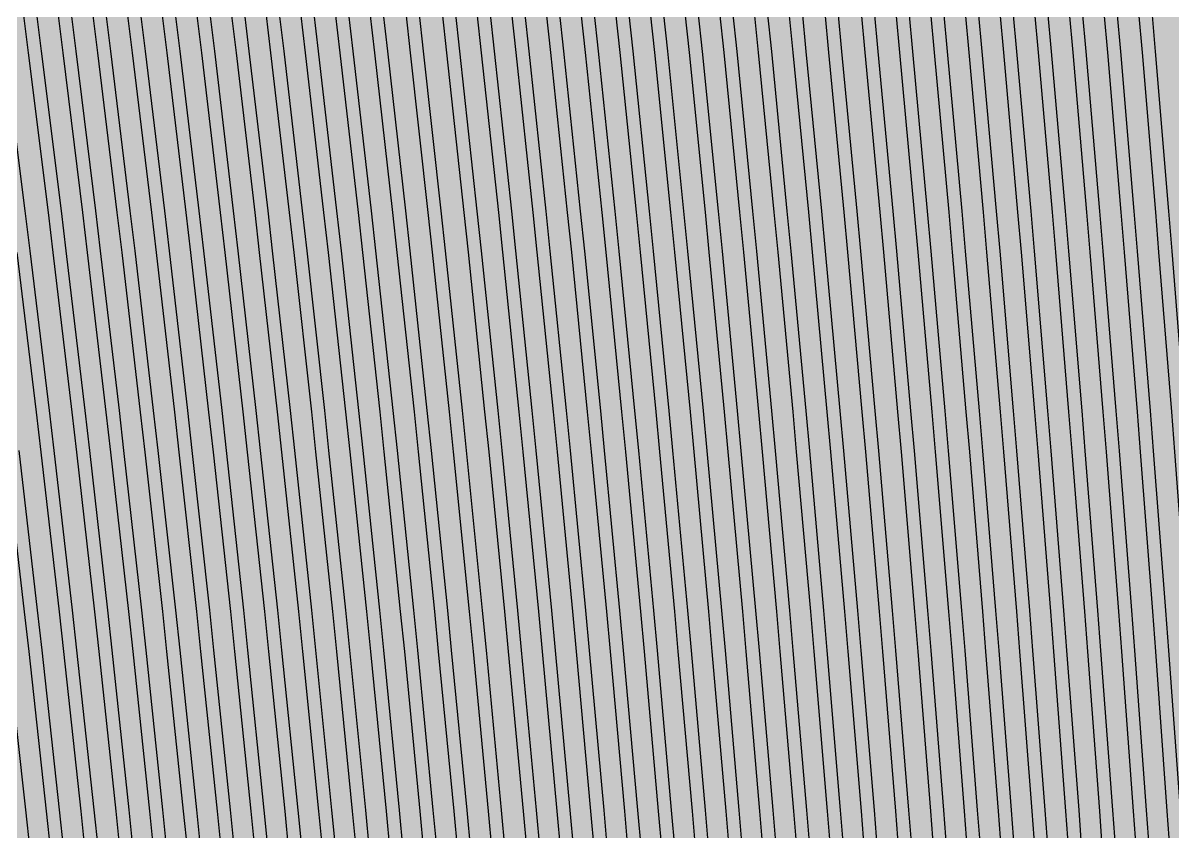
# Model space of a CAD drawing. Header units: metres. Extents: x -7240 to 10960, y -29667 to 1823.
# Drawn here: x 1337.5 to 1517.5, y -17113.9 to -16987.4 of the extents above; entities that cross this region are included whole.
import ezdxf

# ---------------------------------------------------------------- set-up
doc = ezdxf.new("R2010")
doc.units = ezdxf.units.M
doc.layers.add('Metal1', color=4, linetype='CONTINUOUS')
doc.layers.add('Polyimide', color=7, linetype='CONTINUOUS')

msp = doc.modelspace()

# ---------------------------------------------------------------- hatches: boundary and pattern name
at = {"layer": 'Polyimide'}
msp.add_hatch(color=7, dxfattribs=at).paths.add_polyline_path([(4088.45, -11806.89), (4098.72, -11851.21), (4115.58, -11893.47), (4138.63, -11932.7), (4167.35, -11967.99), (4201.08, -11998.53), (4239.03, -12023.62), (4280.35, -12042.68), (4349.18, -12073.73), (4413.2, -12113.76), (4471.26, -12162.04), (4522.3, -12217.69), (4565.39, -12279.7), (4599.74, -12346.94), (4624.73, -12418.19), (4639.91, -12492.16), (4645, -12567.5), (4639.91, -12642.84), (4624.73, -12716.8), (4599.74, -12788.06), (4565.39, -12855.3), (4522.3, -12917.31), (4471.26, -12972.96), (4413.2, -13021.24), (4349.18, -13061.27), (4280.35, -13092.32), (4239.03, -13111.38), (4201.08, -13136.47), (4167.35, -13167.01), (4138.63, -13202.3), (4115.58, -13241.52), (4098.72, -13283.78), (4088.45, -13328.11), (4085, -13373.48), (4085, -13567.5), (4099.45, -13861.55), (4142.64, -14152.77), (4214.18, -14438.35), (4313.36, -14715.55), (4439.24, -14981.69), (4590.59, -15234.21), (4765.97, -15470.68), (4963.68, -15688.82), (5181.82, -15886.53), (5418.29, -16061.91), (5670.81, -16213.26), (5936.95, -16339.14), (6214.15, -16438.32), (6499.73, -16509.85), (6790.95, -16553.05), (7085, -16567.5), (9960.38, -16567.5), (10038.79, -16571.35), (10116.45, -16582.87), (10192.6, -16601.95), (10266.52, -16628.4), (10337.49, -16661.96), (10404.83, -16702.32), (10467.89, -16749.09), (10526.06, -16801.81), (10578.78, -16859.98), (10625.55, -16923.04), (10665.91, -16990.38), (10699.48, -17061.35), (10725.93, -17135.27), (10745, -17211.43), (10756.52, -17289.08), (10760.38, -17367.5), (10760.38, -21957.3), (10721.61, -22012.91), (10685.97, -22070.59), (10653.58, -22130.14), (10624.53, -22191.39), (10598.92, -22254.16), (10576.82, -22318.25), (10558.3, -22383.46), (10543.41, -22449.6), (10532.21, -22516.46), (10524.72, -22583.84), (10520.97, -22651.53), (10520.97, -22719.32), (10524.72, -22787.01), (10532.21, -22854.38), (10543.41, -22921.24), (10558.3, -22987.38), (10576.82, -23052.6), (10598.92, -23116.68), (10624.53, -23179.45), (10653.58, -23240.71), (10685.97, -23300.26), (10721.61, -23357.93), (10760.38, -23413.54), (10760.38, -28667.5), (10756.52, -28745.91), (10745, -28823.57), (10725.93, -28899.73), (10699.48, -28973.65), (10665.91, -29044.62), (10625.55, -29111.96), (10578.78, -29175.01), (10526.06, -29233.19), (10467.89, -29285.91), (10404.83, -29332.68), (10337.49, -29373.04), (10266.52, -29406.6), (10192.6, -29433.05), (10116.45, -29452.13), (10038.79, -29463.65), (9960.38, -29467.5), (-6239.63, -29467.5), (-6318.04, -29463.65), (-6395.7, -29452.13), (-6471.85, -29433.05), (-6545.77, -29406.6), (-6616.74, -29373.04), (-6684.08, -29332.68), (-6747.14, -29285.91), (-6805.31, -29233.19), (-6858.03, -29175.01), (-6904.8, -29111.96), (-6945.16, -29044.62), (-6978.73, -28973.65), (-7005.18, -28899.73), (-7024.25, -28823.57), (-7035.77, -28745.91), (-7039.63, -28667.5), (-7039.63, -23426.32), (-6999.36, -23370.07), (-6962.33, -23311.63), (-6928.66, -23251.2), (-6898.45, -23188.96), (-6871.81, -23125.12), (-6848.81, -23059.88), (-6829.53, -22993.44), (-6814.04, -22926.02), (-6802.37, -22857.83), (-6794.57, -22789.09), (-6790.67, -22720.02), (-6790.67, -22650.84), (-6794.57, -22581.77), (-6802.37, -22513.03), (-6814.04, -22444.84), (-6829.53, -22377.42), (-6848.81, -22310.98), (-6871.81, -22245.74), (-6898.45, -22181.89), (-6928.66, -22119.66), (-6962.33, -22059.22), (-6999.36, -22000.79), (-7039.63, -21944.54), (-7039.63, -17367.5), (-7035.77, -17289.08), (-7024.25, -17211.43), (-7005.18, -17135.27), (-6978.73, -17061.35), (-6945.16, -16990.38), (-6904.8, -16923.04), (-6858.03, -16859.98), (-6805.31, -16801.81), (-6747.14, -16749.09), (-6684.08, -16702.32), (-6616.74, -16661.96), (-6545.77, -16628.4), (-6471.85, -16601.95), (-6395.7, -16582.87), (-6318.04, -16571.35), (-6239.63, -16567.5), (-3334, -16567.5), (-3039.95, -16553.05), (-2748.73, -16509.85), (-2463.15, -16438.32), (-2185.95, -16339.14), (-1919.81, -16213.26), (-1667.29, -16061.91), (-1430.82, -15886.53), (-1212.68, -15688.82), (-1014.97, -15470.68), (-839.59, -15234.21), (-688.24, -14981.69), (-562.36, -14715.55), (-463.18, -14438.35), (-391.64, -14152.77), (-348.45, -13861.55), (-334, -13567.5), (-334, -13373.48), (-337.45, -13328.11), (-347.72, -13283.78), (-364.58, -13241.52), (-387.63, -13202.3), (-416.35, -13167.01), (-450.08, -13136.47), (-488.03, -13111.38), (-529.35, -13092.32), (-529.35, -13092.32), (-598.18, -13061.27), (-662.2, -13021.24), (-720.26, -12972.96), (-771.3, -12917.31), (-814.39, -12855.3), (-848.74, -12788.06), (-873.73, -12716.8), (-888.91, -12642.84), (-894, -12567.5), (-888.91, -12492.16), (-873.73, -12418.19), (-848.74, -12346.94), (-814.39, -12279.7), (-771.3, -12217.69), (-720.26, -12162.04), (-662.2, -12113.76), (-598.18, -12073.73), (-529.35, -12042.68), (-488.03, -12023.62), (-450.08, -11998.53), (-416.35, -11967.99), (-387.63, -11932.7), (-364.58, -11893.47), (-347.72, -11851.21), (-337.45, -11806.89), (-334, -11761.52), (-334, -11074.31), (-337.45, -11028.94), (-347.72, -10984.62), (-364.58, -10942.36), (-387.63, -10903.13), (-416.35, -10867.84), (-450.08, -10837.3), (-488.03, -10812.21), (-529.35, -10793.16), (-529.35, -10793.16), (-598.18, -10762.1), (-662.2, -10722.07), (-720.26, -10673.8), (-771.3, -10618.15), (-814.39, -10556.13), (-848.74, -10488.89), (-873.73, -10417.64), (-888.91, -10343.67), (-894, -10268.33), (-888.91, -10192.99), (-873.73, -10119.03), (-848.74, -10047.77), (-814.39, -9980.53), (-771.3, -9918.52), (-720.26, -9862.87), (-662.2, -9814.59), (-598.18, -9774.56), (-529.35, -9743.51), (-488.03, -9724.45), (-450.08, -9699.36), (-416.35, -9668.82), (-387.63, -9633.53), (-364.58, -9594.31), (-347.72, -9552.05), (-337.45, -9507.72), (-334, -9462.35), (-334, -8775.14), (-337.45, -8729.78), (-347.72, -8685.45), (-364.58, -8643.19), (-387.63, -8603.96), (-416.35, -8568.68), (-450.08, -8538.14), (-488.03, -8513.05), (-529.35, -8493.99), (-529.35, -8493.99), (-598.18, -8462.94), (-662.2, -8422.91), (-720.26, -8374.63), (-771.3, -8318.98), (-814.39, -8256.97), (-848.74, -8189.73), (-873.73, -8118.47), (-888.91, -8044.5), (-894, -7969.17), (-888.91, -7893.83), (-873.73, -7819.86), (-848.74, -7748.61), (-814.39, -7681.36), (-771.3, -7619.35), (-720.26, -7563.7), (-662.2, -7515.42), (-598.18, -7475.4), (-529.35, -7444.34), (-529.35, -7444.34), (-488.03, -7425.28), (-450.08, -7400.2), (-416.35, -7369.66), (-387.63, -7334.37), (-364.58, -7295.14), (-347.72, -7252.88), (-337.45, -7208.56), (-334, -7163.19), (-334, -6475.98), (-337.45, -6430.61), (-347.72, -6386.29), (-364.58, -6344.02), (-387.63, -6304.8), (-416.35, -6269.51), (-450.08, -6238.97), (-488.03, -6213.88), (-529.35, -6194.82), (-529.35, -6194.82), (-598.18, -6163.77), (-662.2, -6123.74), (-720.26, -6075.46), (-771.3, -6019.81), (-814.39, -5957.8), (-848.74, -5890.56), (-873.73, -5819.31), (-888.91, -5745.34), (-894, -5670), (-888.91, -5594.66), (-873.73, -5520.69), (-848.74, -5449.44), (-814.39, -5382.2), (-771.3, -5320.19), (-720.26, -5264.54), (-662.2, -5216.26), (-598.18, -5176.23), (-529.35, -5145.18), (-529.35, -5145.18), (-488.03, -5126.12), (-450.08, -5101.03), (-416.35, -5070.49), (-387.63, -5035.2), (-364.58, -4995.98), (-347.72, -4953.71), (-337.45, -4909.39), (-334, -4864.02), (-334, 380), (-334, 1522.5), (-289, 1522.5), (-288.78, 1515.63), (-288.1, 1508.79), (-286.98, 1502.02), (-285.42, 1495.32), (-283.43, 1488.75), (-281.01, 1482.32), (-278.17, 1476.06), (-274.93, 1470), (-271.3, 1464.17), (-267.3, 1458.58), (-262.94, 1453.27), (-258.25, 1448.25), (-253.23, 1443.56), (-247.92, 1439.2), (-242.33, 1435.2), (-236.5, 1431.57), (-230.44, 1428.33), (-224.18, 1425.49), (-217.75, 1423.07), (-211.18, 1421.08), (-204.48, 1419.52), (-197.71, 1418.4), (-190.87, 1417.72), (-184, 1417.5), (-177.13, 1417.72), (-170.29, 1418.4), (-163.52, 1419.52), (-156.82, 1421.08), (-150.25, 1423.07), (-143.82, 1425.49), (-137.56, 1428.33), (-131.5, 1431.57), (-125.67, 1435.2), (-120.08, 1439.2), (-114.77, 1443.56), (-109.75, 1448.25), (-105.06, 1453.27), (-100.7, 1458.58), (-96.7, 1464.17), (-93.07, 1470), (-89.83, 1476.06), (-86.99, 1482.32), (-84.57, 1488.75), (-82.58, 1495.32), (-81.02, 1502.02), (-79.9, 1508.79), (-79.22, 1515.63), (-79, 1522.5), (1786, 1522.5), (3835, 1522.5), (3835.21, 1529.04), (3835.86, 1535.55), (3836.92, 1542.01), (3838.41, 1548.38), (3840.31, 1554.64), (3842.61, 1560.77), (3845.31, 1566.73), (3848.4, 1572.5), (3851.85, 1578.06), (3855.66, 1583.38), (3859.82, 1588.43), (3864.29, 1593.21), (3869.07, 1597.68), (3874.12, 1601.84), (3879.44, 1605.65), (3885, 1609.1), (3890.77, 1612.19), (3896.73, 1614.89), (3902.86, 1617.19), (3909.12, 1619.09), (3915.49, 1620.58), (3921.95, 1621.64), (3928.46, 1622.29), (3935, 1622.5), (3941.54, 1622.29), (3948.05, 1621.64), (3954.51, 1620.58), (3960.88, 1619.09), (3967.14, 1617.19), (3973.27, 1614.89), (3979.23, 1612.19), (3985, 1609.1), (3990.56, 1605.65), (3995.88, 1601.84), (4000.93, 1597.68), (4005.71, 1593.21), (4010.18, 1588.43), (4014.34, 1583.38), (4018.15, 1578.06), (4021.6, 1572.5), (4024.69, 1566.73), (4027.39, 1560.77), (4029.69, 1554.64), (4031.59, 1548.38), (4033.08, 1542.01), (4034.14, 1535.55), (4034.79, 1529.04), (4035, 1522.5), (4085, 1522.5), (4085, 380), (4085, 330), (4085, -4864.02), (4088.45, -4909.39), (4098.72, -4953.71), (4115.58, -4995.98), (4138.63, -5035.2), (4167.35, -5070.49), (4201.08, -5101.03), (4239.03, -5126.12), (4280.35, -5145.18), (4280.35, -5145.18), (4349.18, -5176.23), (4413.2, -5216.26), (4471.26, -5264.54), (4522.3, -5320.19), (4565.39, -5382.2), (4599.74, -5449.44), (4624.73, -5520.69), (4639.91, -5594.66), (4645, -5670), (4639.91, -5745.34), (4624.73, -5819.31), (4599.74, -5890.56), (4565.39, -5957.8), (4522.3, -6019.81), (4471.26, -6075.46), (4413.2, -6123.74), (4349.18, -6163.77), (4280.35, -6194.82), (4239.03, -6213.88), (4201.08, -6238.97), (4167.35, -6269.51), (4138.63, -6304.8), (4115.58, -6344.02), (4098.72, -6386.29), (4088.45, -6430.61), (4085, -6475.98), (4085, -11761.52), (4088.45, -11806.89)])

# ---------------------------------------------------------------- linework, layer by layer
at = {"layer": 'Metal1'}
for points in [[(1368.27, -17298.12), (1366.48, -17273.14), (1366.01, -17266.89), (1364.08, -17241.9), (1363.57, -17235.65), (1361.5, -17210.67), (1360.96, -17204.42), (1358.74, -17179.43), (1358.16, -17173.18), (1355.8, -17148.2), (1355.18, -17141.95), (1352.67, -17116.96), (1352.02, -17110.71), (1349.36, -17085.73), (1348.68, -17079.48), (1345.87, -17054.49), (1345.15, -17048.24), (1342.19, -17023.26), (1341.43, -17017.01), (1338.32, -16992.02), (1337.52, -16985.77)], [(1339.5, -16985.51), (1340.3, -16991.77), (1343.41, -17016.76), (1344.17, -17023.02), (1347.13, -17048.01), (1347.86, -17054.27), (1350.67, -17079.25), (1351.35, -17085.51), (1354.01, -17110.5), (1354.66, -17116.76), (1357.17, -17141.75), (1357.79, -17148.01), (1360.15, -17172.99), (1360.73, -17179.25), (1362.95, -17204.24), (1363.49, -17210.5), (1365.57, -17235.49), (1366.07, -17241.74), (1368, -17266.73), (1368.47, -17272.99), (1370.26, -17297.98)], [(1373.4, -17298.12), (1371.63, -17273.14), (1371.16, -17266.89), (1369.25, -17241.9), (1368.75, -17235.65), (1366.69, -17210.67), (1366.16, -17204.41), (1363.96, -17179.43), (1363.39, -17173.18), (1361.05, -17148.2), (1360.44, -17141.94), (1357.95, -17116.96), (1357.31, -17110.71), (1354.68, -17085.73), (1354, -17079.47), (1351.22, -17054.49), (1350.5, -17048.24), (1347.57, -17023.26), (1346.82, -17017), (1343.74, -16992.02), (1342.95, -16985.77)], [(1344.93, -16985.52), (1345.72, -16991.78), (1348.8, -17016.76), (1349.56, -17023.02), (1352.49, -17048.01), (1353.21, -17054.27), (1355.99, -17079.26), (1356.67, -17085.51), (1359.3, -17110.5), (1359.94, -17116.76), (1362.43, -17141.75), (1363.04, -17148.01), (1365.38, -17173), (1365.95, -17179.25), (1368.15, -17204.24), (1368.69, -17210.5), (1370.74, -17235.49), (1371.24, -17241.75), (1373.16, -17266.74), (1373.62, -17272.99), (1375.4, -17297.98)], [(1378.53, -17298.12), (1376.77, -17273.13), (1376.32, -17266.88), (1374.42, -17241.9), (1373.93, -17235.65), (1371.89, -17210.67), (1371.36, -17204.41), (1369.18, -17179.43), (1368.62, -17173.18), (1366.3, -17148.2), (1365.7, -17141.94), (1363.24, -17116.96), (1362.6, -17110.71), (1359.99, -17085.73), (1359.32, -17079.47), (1356.57, -17054.49), (1355.86, -17048.24), (1352.96, -17023.26), (1352.21, -17017), (1349.16, -16992.02), (1348.38, -16985.77)], [(1350.36, -16985.52), (1351.14, -16991.78), (1354.2, -17016.76), (1354.94, -17023.02), (1357.85, -17048.01), (1358.55, -17054.27), (1361.31, -17079.26), (1361.98, -17085.52), (1364.59, -17110.5), (1365.23, -17116.76), (1367.69, -17141.75), (1368.29, -17148.01), (1370.61, -17173), (1371.18, -17179.25), (1373.36, -17204.24), (1373.88, -17210.5), (1375.92, -17235.49), (1376.41, -17241.75), (1378.31, -17266.74), (1378.77, -17272.99), (1380.53, -17297.98)], [(1383.66, -17298.12), (1381.92, -17273.13), (1381.47, -17266.88), (1379.59, -17241.9), (1379.11, -17235.65), (1377.09, -17210.66), (1376.57, -17204.41), (1374.41, -17179.43), (1373.85, -17173.18), (1371.55, -17148.19), (1370.96, -17141.94), (1368.52, -17116.96), (1367.89, -17110.71), (1365.31, -17085.72), (1364.64, -17079.47), (1361.92, -17054.49), (1361.21, -17048.24), (1358.34, -17023.26), (1357.6, -17017), (1354.58, -16992.02), (1353.81, -16985.77)], [(1355.79, -16985.52), (1356.57, -16991.78), (1359.59, -17016.76), (1360.33, -17023.02), (1363.2, -17048.01), (1363.9, -17054.27), (1366.63, -17079.26), (1367.3, -17085.52), (1369.88, -17110.5), (1370.51, -17116.76), (1372.95, -17141.75), (1373.54, -17148.01), (1375.84, -17173), (1376.4, -17179.25), (1378.56, -17204.24), (1379.08, -17210.5), (1381.1, -17235.49), (1381.59, -17241.75), (1383.47, -17266.74), (1383.92, -17272.99), (1385.66, -17297.98)], [(1388.8, -17298.12), (1387.07, -17273.13), (1386.63, -17266.88), (1384.77, -17241.9), (1384.28, -17235.65), (1382.29, -17210.66), (1381.77, -17204.41), (1379.63, -17179.43), (1379.08, -17173.18), (1376.81, -17148.19), (1376.22, -17141.94), (1373.8, -17116.96), (1373.18, -17110.71), (1370.62, -17085.72), (1369.97, -17079.47), (1367.26, -17054.49), (1366.57, -17048.24), (1363.72, -17023.25), (1362.99, -17017), (1360, -16992.02), (1359.24, -16985.77)], [(1361.22, -16985.52), (1361.99, -16991.78), (1364.98, -17016.77), (1365.71, -17023.02), (1368.56, -17048.01), (1369.25, -17054.27), (1371.95, -17079.26), (1372.61, -17085.52), (1375.17, -17110.51), (1375.79, -17116.76), (1378.21, -17141.75), (1378.8, -17148.01), (1381.07, -17173), (1381.63, -17179.26), (1383.76, -17204.24), (1384.28, -17210.5), (1386.28, -17235.49), (1386.76, -17241.75), (1388.62, -17266.74), (1389.07, -17272.99), (1390.79, -17297.98)], [(1393.93, -17298.12), (1392.22, -17273.13), (1391.78, -17266.88), (1389.94, -17241.9), (1389.46, -17235.65), (1387.48, -17210.66), (1386.97, -17204.41), (1384.86, -17179.43), (1384.31, -17173.18), (1382.06, -17148.19), (1381.48, -17141.94), (1379.09, -17116.96), (1378.47, -17110.71), (1375.94, -17085.72), (1375.29, -17079.47), (1372.61, -17054.49), (1371.93, -17048.23), (1369.11, -17023.25), (1368.39, -17017), (1365.43, -16992.02), (1364.67, -16985.76)], [(1366.65, -16985.52), (1367.41, -16991.78), (1370.37, -17016.77), (1371.1, -17023.03), (1373.91, -17048.01), (1374.6, -17054.27), (1377.28, -17079.26), (1377.93, -17085.52), (1380.46, -17110.51), (1381.08, -17116.76), (1383.47, -17141.75), (1384.05, -17148.01), (1386.3, -17173), (1386.85, -17179.26), (1388.96, -17204.25), (1389.48, -17210.5), (1391.45, -17235.49), (1391.93, -17241.75), (1393.77, -17266.74), (1394.22, -17272.99), (1395.92, -17297.98)], [(1399.06, -17298.12), (1397.37, -17273.13), (1396.93, -17266.88), (1395.11, -17241.9), (1394.64, -17235.65), (1392.68, -17210.66), (1392.17, -17204.41), (1390.08, -17179.43), (1389.54, -17173.18), (1387.31, -17148.19), (1386.74, -17141.94), (1384.37, -17116.96), (1383.76, -17110.7), (1381.25, -17085.72), (1380.61, -17079.47), (1377.96, -17054.49), (1377.28, -17048.23), (1374.49, -17023.25), (1373.78, -17017), (1370.85, -16992.02), (1370.1, -16985.76)], [(1372.08, -16985.52), (1372.83, -16991.78), (1375.76, -17016.77), (1376.48, -17023.03), (1379.27, -17048.01), (1379.95, -17054.27), (1382.6, -17079.26), (1383.24, -17085.52), (1385.75, -17110.51), (1386.36, -17116.76), (1388.73, -17141.75), (1389.3, -17148.01), (1391.53, -17173), (1392.07, -17179.26), (1394.17, -17204.25), (1394.67, -17210.5), (1396.63, -17235.49), (1397.1, -17241.75), (1398.93, -17266.74), (1399.37, -17272.99), (1401.06, -17297.99)], [(1404.19, -17298.12), (1402.52, -17273.13), (1402.09, -17266.88), (1400.28, -17241.9), (1399.81, -17235.65), (1397.88, -17210.66), (1397.38, -17204.41), (1395.31, -17179.43), (1394.77, -17173.17), (1392.56, -17148.19), (1391.99, -17141.94), (1389.65, -17116.95), (1389.05, -17110.7), (1386.57, -17085.72), (1385.93, -17079.47), (1383.31, -17054.48), (1382.64, -17048.23), (1379.88, -17023.25), (1379.17, -17017), (1376.27, -16992.02), (1375.53, -16985.76)], [(1377.51, -16985.52), (1378.26, -16991.78), (1381.16, -17016.77), (1381.87, -17023.03), (1384.63, -17048.02), (1385.3, -17054.27), (1387.92, -17079.26), (1388.56, -17085.52), (1391.04, -17110.51), (1391.64, -17116.77), (1393.99, -17141.75), (1394.56, -17148.01), (1396.76, -17173), (1397.3, -17179.26), (1399.37, -17204.25), (1399.87, -17210.5), (1401.81, -17235.49), (1402.28, -17241.75), (1404.08, -17266.74), (1404.52, -17272.99), (1406.19, -17297.99)], [(1409.32, -17298.12), (1407.67, -17273.13), (1407.24, -17266.88), (1405.46, -17241.89), (1404.99, -17235.64), (1403.08, -17210.66), (1402.58, -17204.41), (1400.53, -17179.42), (1400, -17173.17), (1397.82, -17148.19), (1397.25, -17141.94), (1394.94, -17116.95), (1394.34, -17110.7), (1391.88, -17085.72), (1391.25, -17079.47), (1388.66, -17054.48), (1387.99, -17048.23), (1385.26, -17023.25), (1384.56, -17017), (1381.69, -16992.01), (1380.96, -16985.76)], [(1382.94, -16985.52), (1383.68, -16991.78), (1386.55, -17016.77), (1387.25, -17023.03), (1389.98, -17048.02), (1390.65, -17054.27), (1393.24, -17079.26), (1393.87, -17085.52), (1396.33, -17110.51), (1396.93, -17116.77), (1399.25, -17141.76), (1399.81, -17148.01), (1401.99, -17173), (1402.52, -17179.26), (1404.57, -17204.25), (1405.07, -17210.5), (1406.99, -17235.49), (1407.45, -17241.75), (1409.24, -17266.74), (1409.67, -17273), (1411.32, -17297.99)], [(1414.46, -17298.12), (1412.82, -17273.13), (1412.39, -17266.88), (1410.63, -17241.89), (1410.17, -17235.64), (1408.27, -17210.66), (1407.78, -17204.41), (1405.75, -17179.42), (1405.23, -17173.17), (1403.07, -17148.19), (1402.51, -17141.94), (1400.22, -17116.95), (1399.63, -17110.7), (1397.2, -17085.72), (1396.57, -17079.47), (1394.01, -17054.48), (1393.35, -17048.23), (1390.65, -17023.25), (1389.95, -17016.99), (1387.11, -16992.01), (1386.39, -16985.76)], [(1388.37, -16985.52), (1389.1, -16991.78), (1391.94, -17016.77), (1392.64, -17023.03), (1395.34, -17048.02), (1396, -17054.28), (1398.56, -17079.26), (1399.19, -17085.52), (1401.62, -17110.51), (1402.21, -17116.77), (1404.5, -17141.76), (1405.06, -17148.01), (1407.22, -17173), (1407.75, -17179.26), (1409.78, -17204.25), (1410.27, -17210.5), (1412.16, -17235.49), (1412.62, -17241.75), (1414.39, -17266.74), (1414.81, -17273), (1416.45, -17297.99)], [(1419.59, -17298.11), (1417.97, -17273.13), (1417.55, -17266.88), (1415.8, -17241.89), (1415.35, -17235.64), (1413.47, -17210.66), (1412.98, -17204.41), (1410.98, -17179.42), (1410.46, -17173.17), (1408.32, -17148.19), (1407.77, -17141.94), (1405.5, -17116.95), (1404.92, -17110.7), (1402.51, -17085.72), (1401.9, -17079.46), (1399.36, -17054.48), (1398.71, -17048.23), (1396.03, -17023.25), (1395.35, -17016.99), (1392.54, -16992.01), (1391.81, -16985.76)], [(1393.8, -16985.53), (1394.52, -16991.78), (1397.33, -17016.77), (1398.02, -17023.03), (1400.69, -17048.02), (1401.35, -17054.28), (1403.89, -17079.27), (1404.5, -17085.52), (1406.91, -17110.51), (1407.49, -17116.77), (1409.76, -17141.76), (1410.31, -17148.01), (1412.45, -17173), (1412.97, -17179.26), (1414.98, -17204.25), (1415.46, -17210.51), (1417.34, -17235.5), (1417.8, -17241.75), (1419.54, -17266.74), (1419.96, -17273), (1421.58, -17297.99)], [(1424.77, -17298.11), (1423.17, -17273.13), (1422.76, -17266.88), (1421.04, -17241.89), (1420.59, -17235.64), (1418.74, -17210.66), (1418.26, -17204.41), (1416.29, -17179.42), (1415.78, -17173.17), (1413.67, -17148.19), (1413.13, -17141.93), (1410.89, -17116.95), (1410.31, -17110.7), (1407.95, -17085.71), (1407.34, -17079.46), (1404.84, -17054.48), (1404.19, -17048.23), (1401.56, -17023.24), (1400.88, -17016.99), (1398.12, -16992.01), (1397.41, -16985.76)], [(1399.39, -16985.53), (1400.1, -16991.79), (1402.87, -17016.77), (1403.55, -17023.03), (1406.18, -17048.02), (1406.83, -17054.28), (1409.33, -17079.27), (1409.94, -17085.52), (1412.31, -17110.51), (1412.88, -17116.77), (1415.12, -17141.76), (1415.66, -17148.01), (1417.77, -17173), (1418.28, -17179.26), (1420.26, -17204.25), (1420.74, -17210.51), (1422.59, -17235.5), (1423.03, -17241.75), (1424.75, -17266.74), (1425.17, -17273), (1426.76, -17297.99)], [(1429.98, -17298.11), (1428.42, -17273.13), (1428.01, -17266.88), (1426.32, -17241.89), (1425.88, -17235.64), (1424.06, -17210.65), (1423.59, -17204.4), (1421.65, -17179.42), (1421.15, -17173.17), (1419.08, -17148.18), (1418.55, -17141.93), (1416.35, -17116.95), (1415.78, -17110.7), (1413.46, -17085.71), (1412.86, -17079.46), (1410.4, -17054.48), (1409.77, -17048.23), (1407.19, -17023.24), (1406.52, -17016.99), (1403.8, -16992.01), (1403.1, -16985.75)], [(1405.09, -16985.53), (1405.79, -16991.79), (1408.51, -17016.78), (1409.17, -17023.03), (1411.76, -17048.02), (1412.39, -17054.28), (1414.85, -17079.27), (1415.45, -17085.52), (1417.78, -17110.51), (1418.34, -17116.77), (1420.54, -17141.76), (1421.07, -17148.02), (1423.14, -17173.01), (1423.64, -17179.26), (1425.59, -17204.25), (1426.06, -17210.51), (1427.87, -17235.5), (1428.31, -17241.75), (1430, -17266.74), (1430.41, -17273), (1431.98, -17297.99)], [(1435.11, -17298.11), (1433.57, -17273.13), (1433.16, -17266.88), (1431.49, -17241.89), (1431.06, -17235.64), (1429.26, -17210.65), (1428.8, -17204.4), (1426.88, -17179.42), (1426.38, -17173.17), (1424.33, -17148.18), (1423.81, -17141.93), (1421.63, -17116.95), (1421.07, -17110.7), (1418.77, -17085.71), (1418.18, -17079.46), (1415.75, -17054.48), (1415.13, -17048.22), (1412.57, -17023.24), (1411.91, -17016.99), (1409.22, -16992.01), (1408.53, -16985.75)], [(1410.52, -16985.53), (1411.21, -16991.79), (1413.9, -17016.78), (1414.56, -17023.03), (1417.12, -17048.02), (1417.74, -17054.28), (1420.17, -17079.27), (1420.76, -17085.53), (1423.07, -17110.52), (1423.63, -17116.77), (1425.8, -17141.76), (1426.33, -17148.02), (1428.37, -17173.01), (1428.87, -17179.26), (1430.79, -17204.25), (1431.26, -17210.51), (1433.05, -17235.5), (1433.49, -17241.75), (1435.16, -17266.74), (1435.56, -17273), (1437.11, -17297.99)], [(1440.25, -17298.11), (1438.71, -17273.12), (1438.32, -17266.88), (1436.66, -17241.89), (1436.23, -17235.64), (1434.46, -17210.65), (1434, -17204.4), (1432.1, -17179.42), (1431.61, -17173.17), (1429.59, -17148.18), (1429.06, -17141.93), (1426.92, -17116.95), (1426.36, -17110.7), (1424.09, -17085.71), (1423.5, -17079.46), (1421.1, -17054.48), (1420.48, -17048.22), (1417.95, -17023.24), (1417.31, -17016.99), (1414.65, -16992), (1413.96, -16985.75)], [(1415.95, -16985.53), (1416.63, -16991.79), (1419.29, -17016.78), (1419.94, -17023.04), (1422.48, -17048.02), (1423.09, -17054.28), (1425.49, -17079.27), (1426.08, -17085.53), (1428.35, -17110.52), (1428.91, -17116.77), (1431.06, -17141.76), (1431.58, -17148.02), (1433.6, -17173.01), (1434.09, -17179.26), (1435.99, -17204.25), (1436.45, -17210.51), (1438.23, -17235.5), (1438.66, -17241.75), (1440.31, -17266.75), (1440.71, -17273), (1442.24, -17297.99)], [(1445.38, -17298.11), (1443.86, -17273.12), (1443.47, -17266.87), (1441.83, -17241.89), (1441.41, -17235.64), (1439.66, -17210.65), (1439.2, -17204.4), (1437.32, -17179.42), (1436.84, -17173.17), (1434.84, -17148.18), (1434.32, -17141.93), (1432.2, -17116.95), (1431.65, -17110.69), (1429.4, -17085.71), (1428.83, -17079.46), (1426.45, -17054.47), (1425.84, -17048.22), (1423.34, -17023.24), (1422.7, -17016.99), (1420.07, -16992), (1419.39, -16985.75)], [(1421.38, -16985.53), (1422.06, -16991.79), (1424.69, -17016.78), (1425.33, -17023.04), (1427.83, -17048.03), (1428.44, -17054.28), (1430.82, -17079.27), (1431.4, -17085.53), (1433.64, -17110.52), (1434.19, -17116.77), (1436.32, -17141.76), (1436.83, -17148.02), (1438.83, -17173.01), (1439.32, -17179.26), (1441.2, -17204.25), (1441.65, -17210.51), (1443.41, -17235.5), (1443.83, -17241.75), (1445.47, -17266.75), (1445.86, -17273), (1447.37, -17297.99)], [(1450.51, -17298.11), (1449.01, -17273.12), (1448.62, -17266.87), (1447.01, -17241.89), (1446.59, -17235.64), (1444.85, -17210.65), (1444.4, -17204.4), (1442.55, -17179.42), (1442.07, -17173.17), (1440.09, -17148.18), (1439.58, -17141.93), (1437.48, -17116.94), (1436.94, -17110.69), (1434.72, -17085.71), (1434.15, -17079.46), (1431.8, -17054.47), (1431.2, -17048.22), (1428.72, -17023.24), (1428.09, -17016.99), (1425.49, -16992), (1424.82, -16985.75)], [(1426.81, -16985.53), (1427.48, -16991.79), (1430.08, -17016.78), (1430.71, -17023.04), (1433.19, -17048.03), (1433.79, -17054.28), (1436.14, -17079.27), (1436.71, -17085.53), (1438.93, -17110.52), (1439.47, -17116.77), (1441.57, -17141.76), (1442.08, -17148.02), (1444.06, -17173.01), (1444.54, -17179.26), (1446.4, -17204.26), (1446.85, -17210.51), (1448.58, -17235.5), (1449, -17241.76), (1450.62, -17266.75), (1451.01, -17273), (1452.51, -17297.99)], [(1455.64, -17298.11), (1454.16, -17273.12), (1453.78, -17266.87), (1452.18, -17241.89), (1451.77, -17235.64), (1450.05, -17210.65), (1449.61, -17204.4), (1447.77, -17179.41), (1447.3, -17173.16), (1445.34, -17148.18), (1444.84, -17141.93), (1442.76, -17116.94), (1442.23, -17110.69), (1440.03, -17085.71), (1439.47, -17079.46), (1437.15, -17054.47), (1436.55, -17048.22), (1434.11, -17023.24), (1433.48, -17016.98), (1430.91, -16992), (1430.25, -16985.75)], [(1432.24, -16985.54), (1432.9, -16991.79), (1435.47, -17016.78), (1436.1, -17023.04), (1438.54, -17048.03), (1439.14, -17054.28), (1441.46, -17079.27), (1442.03, -17085.53), (1444.22, -17110.52), (1444.76, -17116.77), (1446.83, -17141.77), (1447.34, -17148.02), (1449.29, -17173.01), (1449.77, -17179.27), (1451.6, -17204.26), (1452.05, -17210.51), (1453.76, -17235.5), (1454.18, -17241.76), (1455.77, -17266.75), (1456.16, -17273), (1457.64, -17297.99)], [(1460.77, -17298.11), (1459.31, -17273.12), (1458.93, -17266.87), (1457.35, -17241.89), (1456.94, -17235.64), (1455.25, -17210.65), (1454.81, -17204.4), (1453, -17179.41), (1452.53, -17173.16), (1450.6, -17148.18), (1450.1, -17141.93), (1448.05, -17116.94), (1447.52, -17110.69), (1445.35, -17085.71), (1444.79, -17079.45), (1442.5, -17054.47), (1441.91, -17048.22), (1439.49, -17023.23), (1438.87, -17016.98), (1436.33, -16992), (1435.68, -16985.75)], [(1437.67, -16985.54), (1438.32, -16991.79), (1440.86, -17016.78), (1441.48, -17023.04), (1443.9, -17048.03), (1444.49, -17054.29), (1446.78, -17079.27), (1447.34, -17085.53), (1449.51, -17110.52), (1450.04, -17116.78), (1452.09, -17141.77), (1452.59, -17148.02), (1454.52, -17173.01), (1454.99, -17179.27), (1456.8, -17204.26), (1457.24, -17210.51), (1458.94, -17235.5), (1459.35, -17241.76), (1460.93, -17266.75), (1461.31, -17273), (1462.77, -17297.99)], [(1465.91, -17298.11), (1464.46, -17273.12), (1464.08, -17266.87), (1462.52, -17241.88), (1462.12, -17235.64), (1460.45, -17210.65), (1460.01, -17204.4), (1458.22, -17179.41), (1457.76, -17173.16), (1455.85, -17148.18), (1455.36, -17141.93), (1453.33, -17116.94), (1452.81, -17110.69), (1450.66, -17085.7), (1450.11, -17079.45), (1447.85, -17054.47), (1447.26, -17048.22), (1444.88, -17023.23), (1444.27, -17016.98), (1441.76, -16992), (1441.11, -16985.75)], [(1443.1, -16985.54), (1443.75, -16991.8), (1446.26, -17016.78), (1446.87, -17023.04), (1449.26, -17048.03), (1449.84, -17054.29), (1452.1, -17079.28), (1452.66, -17085.53), (1454.8, -17110.52), (1455.32, -17116.78), (1457.35, -17141.77), (1457.84, -17148.02), (1459.75, -17173.01), (1460.22, -17179.27), (1462.01, -17204.26), (1462.44, -17210.51), (1464.12, -17235.5), (1464.52, -17241.76), (1466.08, -17266.75), (1466.46, -17273), (1467.9, -17297.99)], [(1471.04, -17298.11), (1469.61, -17273.12), (1469.24, -17266.87), (1467.7, -17241.88), (1467.3, -17235.63), (1465.64, -17210.65), (1465.21, -17204.4), (1463.44, -17179.41), (1462.99, -17173.16), (1461.1, -17148.18), (1460.62, -17141.93), (1458.61, -17116.94), (1458.1, -17110.69), (1455.98, -17085.7), (1455.43, -17079.45), (1453.2, -17054.47), (1452.62, -17048.22), (1450.26, -17023.23), (1449.66, -17016.98), (1447.18, -16992), (1446.54, -16985.74)], [(1448.53, -16985.54), (1449.17, -16991.8), (1451.65, -17016.79), (1452.25, -17023.04), (1454.61, -17048.03), (1455.19, -17054.29), (1457.43, -17079.28), (1457.97, -17085.53), (1460.09, -17110.52), (1460.61, -17116.78), (1462.61, -17141.77), (1463.1, -17148.02), (1464.98, -17173.01), (1465.44, -17179.27), (1467.21, -17204.26), (1467.64, -17210.51), (1469.29, -17235.5), (1469.69, -17241.76), (1471.23, -17266.75), (1471.61, -17273), (1473.03, -17298)], [(1476.17, -17298.11), (1474.76, -17273.12), (1474.39, -17266.87), (1472.87, -17241.88), (1472.48, -17235.63), (1470.84, -17210.65), (1470.42, -17204.4), (1468.67, -17179.41), (1468.22, -17173.16), (1466.35, -17148.17), (1465.87, -17141.92), (1463.9, -17116.94), (1463.39, -17110.69), (1461.29, -17085.7), (1460.76, -17079.45), (1458.54, -17054.47), (1457.98, -17048.22), (1455.65, -17023.23), (1455.05, -17016.98), (1452.6, -16991.99), (1451.97, -16985.74)], [(1453.96, -16985.54), (1454.59, -16991.8), (1457.04, -17016.79), (1457.64, -17023.04), (1459.97, -17048.03), (1460.54, -17054.29), (1462.75, -17079.28), (1463.29, -17085.53), (1465.38, -17110.52), (1465.89, -17116.78), (1467.87, -17141.77), (1468.35, -17148.02), (1470.21, -17173.01), (1470.66, -17179.27), (1472.41, -17204.26), (1472.84, -17210.51), (1474.47, -17235.51), (1474.87, -17241.76), (1476.39, -17266.75), (1476.76, -17273), (1478.17, -17298)], [(1481.3, -17298.11), (1479.91, -17273.12), (1479.55, -17266.87), (1478.04, -17241.88), (1477.65, -17235.63), (1476.04, -17210.65), (1475.62, -17204.4), (1473.89, -17179.41), (1473.45, -17173.16), (1471.61, -17148.17), (1471.13, -17141.92), (1469.18, -17116.94), (1468.68, -17110.69), (1466.61, -17085.7), (1466.08, -17079.45), (1463.89, -17054.47), (1463.33, -17048.21), (1461.03, -17023.23), (1460.44, -17016.98), (1458.02, -16991.99), (1457.4, -16985.74)], [(1459.39, -16985.54), (1460.01, -16991.8), (1462.43, -17016.79), (1463.02, -17023.04), (1465.32, -17048.03), (1465.89, -17054.29), (1468.07, -17079.28), (1468.6, -17085.53), (1470.67, -17110.52), (1471.17, -17116.78), (1473.13, -17141.77), (1473.6, -17148.02), (1475.44, -17173.02), (1475.89, -17179.27), (1477.62, -17204.26), (1478.03, -17210.51), (1479.65, -17235.51), (1480.04, -17241.76), (1481.54, -17266.75), (1481.9, -17273), (1483.3, -17298)], [(1486.48, -17298.1), (1485.11, -17273.12), (1484.76, -17266.87), (1483.28, -17241.88), (1482.9, -17235.63), (1481.31, -17210.64), (1480.9, -17204.4), (1479.2, -17179.41), (1478.76, -17173.16), (1476.95, -17148.17), (1476.49, -17141.92), (1474.57, -17116.94), (1474.07, -17110.69), (1472.04, -17085.7), (1471.52, -17079.45), (1469.37, -17054.46), (1468.82, -17048.21), (1466.56, -17023.23), (1465.98, -17016.98), (1463.6, -16991.99), (1462.99, -16985.74)], [(1464.98, -16985.54), (1465.59, -16991.8), (1467.97, -17016.79), (1468.55, -17023.05), (1470.81, -17048.03), (1471.37, -17054.29), (1473.51, -17079.28), (1474.04, -17085.54), (1476.07, -17110.53), (1476.56, -17116.78), (1478.48, -17141.77), (1478.95, -17148.03), (1480.76, -17173.02), (1481.2, -17179.27), (1482.89, -17204.26), (1483.3, -17210.52), (1484.89, -17235.51), (1485.28, -17241.76), (1486.75, -17266.75), (1487.11, -17273.01), (1488.48, -17298)], [(1491.7, -17298.1), (1490.36, -17273.12), (1490.01, -17266.87), (1488.56, -17241.88), (1488.18, -17235.63), (1486.63, -17210.64), (1486.23, -17204.39), (1484.57, -17179.41), (1484.14, -17173.16), (1482.37, -17148.17), (1481.91, -17141.92), (1480.03, -17116.93), (1479.54, -17110.68), (1477.55, -17085.7), (1477.04, -17079.45), (1474.94, -17054.46), (1474.4, -17048.21), (1472.19, -17023.23), (1471.62, -17016.97), (1469.29, -16991.99), (1468.69, -16985.74)], [(1470.68, -16985.55), (1471.28, -16991.8), (1473.61, -17016.79), (1474.18, -17023.05), (1476.39, -17048.04), (1476.93, -17054.29), (1479.03, -17079.28), (1479.55, -17085.54), (1481.54, -17110.53), (1482.02, -17116.78), (1483.9, -17141.77), (1484.36, -17148.03), (1486.13, -17173.02), (1486.56, -17179.27), (1488.22, -17204.26), (1488.63, -17210.52), (1490.18, -17235.51), (1490.56, -17241.76), (1492, -17266.75), (1492.35, -17273.01), (1493.69, -17298)], [(1496.83, -17298.1), (1495.5, -17273.12), (1495.16, -17266.87), (1493.73, -17241.88), (1493.36, -17235.63), (1491.83, -17210.64), (1491.43, -17204.39), (1489.79, -17179.41), (1489.37, -17173.16), (1487.62, -17148.17), (1487.17, -17141.92), (1485.31, -17116.93), (1484.83, -17110.68), (1482.87, -17085.7), (1482.36, -17079.45), (1480.29, -17054.46), (1479.76, -17048.21), (1477.57, -17023.22), (1477.01, -17016.97), (1474.71, -16991.99), (1474.12, -16985.74)], [(1476.11, -16985.55), (1476.7, -16991.8), (1479, -17016.79), (1479.56, -17023.05), (1481.75, -17048.04), (1482.28, -17054.29), (1484.36, -17079.28), (1484.86, -17085.54), (1486.83, -17110.53), (1487.31, -17116.78), (1489.16, -17141.77), (1489.61, -17148.03), (1491.36, -17173.02), (1491.79, -17179.27), (1493.43, -17204.26), (1493.82, -17210.52), (1495.36, -17235.51), (1495.73, -17241.76), (1497.16, -17266.75), (1497.5, -17273.01), (1498.83, -17298)], [(1501.96, -17298.1), (1500.65, -17273.11), (1500.31, -17266.87), (1498.9, -17241.88), (1498.54, -17235.63), (1497.02, -17210.64), (1496.63, -17204.39), (1495.01, -17179.4), (1494.6, -17173.16), (1492.87, -17148.17), (1492.43, -17141.92), (1490.59, -17116.93), (1490.12, -17110.68), (1488.18, -17085.7), (1487.69, -17079.45), (1485.64, -17054.46), (1485.11, -17048.21), (1482.95, -17023.22), (1482.4, -17016.97), (1480.13, -16991.99), (1479.55, -16985.74)], [(1481.54, -16985.55), (1482.12, -16991.8), (1484.39, -17016.79), (1484.95, -17023.05), (1487.1, -17048.04), (1487.63, -17054.29), (1489.68, -17079.28), (1490.18, -17085.54), (1492.12, -17110.53), (1492.59, -17116.78), (1494.42, -17141.77), (1494.87, -17148.03), (1496.59, -17173.02), (1497.01, -17179.27), (1498.63, -17204.26), (1499.02, -17210.52), (1500.54, -17235.51), (1500.9, -17241.76), (1502.31, -17266.75), (1502.65, -17273.01), (1503.96, -17298)], [(1507.09, -17298.1), (1505.8, -17273.11), (1505.47, -17266.86), (1504.08, -17241.88), (1503.72, -17235.63), (1502.22, -17210.64), (1501.84, -17204.39), (1500.24, -17179.4), (1499.83, -17173.15), (1498.12, -17148.17), (1497.68, -17141.92), (1495.88, -17116.93), (1495.41, -17110.68), (1493.5, -17085.69), (1493.01, -17079.44), (1490.99, -17054.46), (1490.47, -17048.21), (1488.34, -17023.22), (1487.79, -17016.97), (1485.56, -16991.99), (1484.98, -16985.73)], [(1486.97, -16985.55), (1487.55, -16991.8), (1489.79, -17016.79), (1490.33, -17023.05), (1492.46, -17048.04), (1492.98, -17054.29), (1495, -17079.29), (1495.49, -17085.54), (1497.41, -17110.53), (1497.87, -17116.78), (1499.68, -17141.78), (1500.12, -17148.03), (1501.82, -17173.02), (1502.23, -17179.27), (1503.83, -17204.27), (1504.22, -17210.52), (1505.71, -17235.51), (1506.07, -17241.76), (1507.47, -17266.76), (1507.8, -17273.01), (1509.09, -17298)], [(1512.22, -17298.1), (1510.95, -17273.11), (1510.62, -17266.86), (1509.25, -17241.88), (1508.89, -17235.63), (1507.42, -17210.64), (1507.04, -17204.39), (1505.46, -17179.4), (1505.06, -17173.15), (1503.38, -17148.17), (1502.94, -17141.92), (1501.16, -17116.93), (1500.7, -17110.68), (1498.81, -17085.69), (1498.33, -17079.44), (1496.34, -17054.46), (1495.82, -17048.21), (1493.72, -17023.22), (1493.18, -17016.97), (1490.98, -16991.98), (1490.41, -16985.73)], [(1492.4, -16985.55), (1492.97, -16991.81), (1495.18, -17016.8), (1495.72, -17023.05), (1497.82, -17048.04), (1498.33, -17054.3), (1500.32, -17079.29), (1500.81, -17085.54), (1502.7, -17110.53), (1503.16, -17116.79), (1504.94, -17141.78), (1505.37, -17148.03), (1507.05, -17173.02), (1507.46, -17179.27), (1509.03, -17204.27), (1509.42, -17210.52), (1510.89, -17235.51), (1511.25, -17241.76), (1512.62, -17266.76), (1512.95, -17273.01), (1514.22, -17298)], [(1517.36, -17298.1), (1516.1, -17273.11), (1515.78, -17266.86), (1514.42, -17241.88), (1514.07, -17235.63), (1512.62, -17210.64), (1512.24, -17204.39), (1510.69, -17179.4), (1510.29, -17173.15), (1508.63, -17148.17), (1508.2, -17141.92), (1506.44, -17116.93), (1505.99, -17110.68), (1504.13, -17085.69), (1503.65, -17079.44), (1501.68, -17054.46), (1501.18, -17048.21), (1499.11, -17023.22), (1498.58, -17016.97), (1496.4, -16991.98), (1495.84, -16985.73)], [(1497.83, -16985.55), (1498.39, -16991.81), (1500.57, -17016.8), (1501.1, -17023.05), (1503.17, -17048.04), (1503.68, -17054.3), (1505.64, -17079.29), (1506.12, -17085.54), (1507.99, -17110.53), (1508.44, -17116.79), (1510.2, -17141.78), (1510.62, -17148.03), (1512.28, -17173.02), (1512.68, -17179.28), (1514.24, -17204.27), (1514.61, -17210.52), (1516.07, -17235.51), (1516.42, -17241.77), (1517.77, -17266.76), (1518.1, -17273.01), (1519.35, -17298)], [(1522.49, -17298.1), (1521.25, -17273.11), (1520.93, -17266.86), (1519.59, -17241.87), (1519.25, -17235.63), (1517.81, -17210.64), (1517.44, -17204.39), (1515.91, -17179.4), (1515.52, -17173.15), (1513.88, -17148.16), (1513.46, -17141.91), (1511.73, -17116.93), (1511.28, -17110.68), (1509.44, -17085.69), (1508.97, -17079.44), (1507.03, -17054.45), (1506.54, -17048.2), (1504.49, -17023.22), (1503.97, -17016.97), (1501.82, -16991.98), (1501.27, -16985.73)], [(1503.26, -16985.55), (1503.81, -16991.81), (1505.96, -17016.8), (1506.49, -17023.05), (1508.53, -17048.04), (1509.03, -17054.3), (1510.97, -17079.29), (1511.44, -17085.54), (1513.27, -17110.53), (1513.72, -17116.79), (1515.46, -17141.78), (1515.88, -17148.03), (1517.51, -17173.02), (1517.91, -17179.28), (1519.44, -17204.27), (1519.81, -17210.52), (1521.25, -17235.51), (1521.59, -17241.77), (1522.93, -17266.76), (1523.25, -17273.01), (1524.49, -17298)], [(1527.62, -17298.1), (1526.4, -17273.11), (1526.08, -17266.86), (1524.77, -17241.87), (1524.43, -17235.62), (1523.01, -17210.64), (1522.65, -17204.39), (1521.14, -17179.4), (1520.74, -17173.15), (1519.13, -17148.16), (1518.72, -17141.91), (1517.01, -17116.93), (1516.57, -17110.68), (1514.76, -17085.69), (1514.29, -17079.44), (1512.38, -17054.45), (1511.89, -17048.2), (1509.88, -17023.22), (1509.36, -17016.97), (1507.24, -16991.98), (1506.7, -16985.73)], [(1508.69, -16985.55), (1509.24, -16991.81), (1511.35, -17016.8), (1511.87, -17023.05), (1513.88, -17048.04), (1514.38, -17054.3), (1516.29, -17079.29), (1516.75, -17085.54), (1518.56, -17110.53), (1519, -17116.79), (1520.71, -17141.78), (1521.13, -17148.03), (1522.74, -17173.02), (1523.13, -17179.28), (1524.64, -17204.27), (1525.01, -17210.52), (1526.42, -17235.51), (1526.76, -17241.77), (1528.08, -17266.76), (1528.4, -17273.01), (1529.62, -17298)], [(1532.75, -17298.1), (1531.55, -17273.11), (1531.24, -17266.86), (1529.94, -17241.87), (1529.6, -17235.62), (1528.21, -17210.64), (1527.85, -17204.39), (1526.36, -17179.4), (1525.97, -17173.15), (1524.39, -17148.16), (1523.98, -17141.91), (1522.29, -17116.93), (1521.86, -17110.68), (1520.07, -17085.69), (1519.62, -17079.44), (1517.73, -17054.45), (1517.25, -17048.2), (1515.26, -17023.22), (1514.75, -17016.97), (1512.67, -16991.98), (1512.13, -16985.73)], [(1514.12, -16985.56), (1514.66, -16991.81), (1516.75, -17016.8), (1517.26, -17023.05), (1519.24, -17048.05), (1519.73, -17054.3), (1521.61, -17079.29), (1522.07, -17085.54), (1523.85, -17110.54), (1524.29, -17116.79), (1525.97, -17141.78), (1526.38, -17148.03), (1527.97, -17173.03), (1528.36, -17179.28), (1529.85, -17204.27), (1530.21, -17210.52), (1531.6, -17235.51), (1531.94, -17241.77), (1533.23, -17266.76), (1533.55, -17273.01), (1534.75, -17298)], [(1334.61, -16991.77), (1337.77, -17016.76), (1338.55, -17023.02), (1341.55, -17048.01), (1342.29, -17054.27), (1345.14, -17079.25), (1345.84, -17085.51), (1348.54, -17110.5), (1349.2, -17116.76), (1351.75, -17141.75), (1352.38, -17148), (1354.78, -17172.99), (1355.36, -17179.25), (1357.62, -17204.24), (1358.17, -17210.5), (1360.28, -17235.49), (1360.79, -17241.74), (1362.75, -17266.73), (1363.23, -17272.99), (1365.05, -17297.98)], [(1363.05, -17298.12), (1361.23, -17273.14), (1360.76, -17266.89), (1358.8, -17241.9), (1358.29, -17235.65), (1356.18, -17210.67), (1355.63, -17204.42), (1353.37, -17179.43), (1352.79, -17173.18), (1350.38, -17148.2), (1349.76, -17141.95), (1347.21, -17116.96), (1346.55, -17110.71), (1343.85, -17085.73), (1343.16, -17079.48), (1340.3, -17054.5), (1339.57, -17048.24), (1336.56, -17023.26)], [(1357.87, -17298.12), (1356.03, -17273.14), (1355.55, -17266.89), (1353.56, -17241.9), (1353.04, -17235.65), (1350.9, -17210.67), (1350.35, -17204.42), (1348.06, -17179.44), (1347.47, -17173.18), (1345.04, -17148.2), (1344.41, -17141.95), (1341.82, -17116.97), (1341.16, -17110.71), (1338.42, -17085.73), (1337.71, -17079.48), (1334.82, -17054.5)], [(1336.81, -17054.26), (1339.7, -17079.25), (1340.41, -17085.51), (1343.14, -17110.5), (1343.81, -17116.76), (1346.4, -17141.75), (1347.03, -17148), (1349.46, -17172.99), (1350.06, -17179.25), (1352.34, -17204.24), (1352.9, -17210.5), (1355.03, -17235.49), (1355.55, -17241.74), (1357.54, -17266.73), (1358.02, -17272.99), (1359.87, -17297.98)], [(1335.09, -17085.51), (1337.86, -17110.5), (1338.53, -17116.76), (1341.14, -17141.74), (1341.77, -17148), (1344.23, -17172.99), (1344.83, -17179.25), (1347.14, -17204.24), (1347.7, -17210.5), (1349.86, -17235.48), (1350.38, -17241.74), (1352.39, -17266.73), (1352.87, -17272.99), (1354.74, -17297.98)]]:
    msp.add_lwpolyline(points, dxfattribs=at)

doc.saveas('drawing.dxf')
